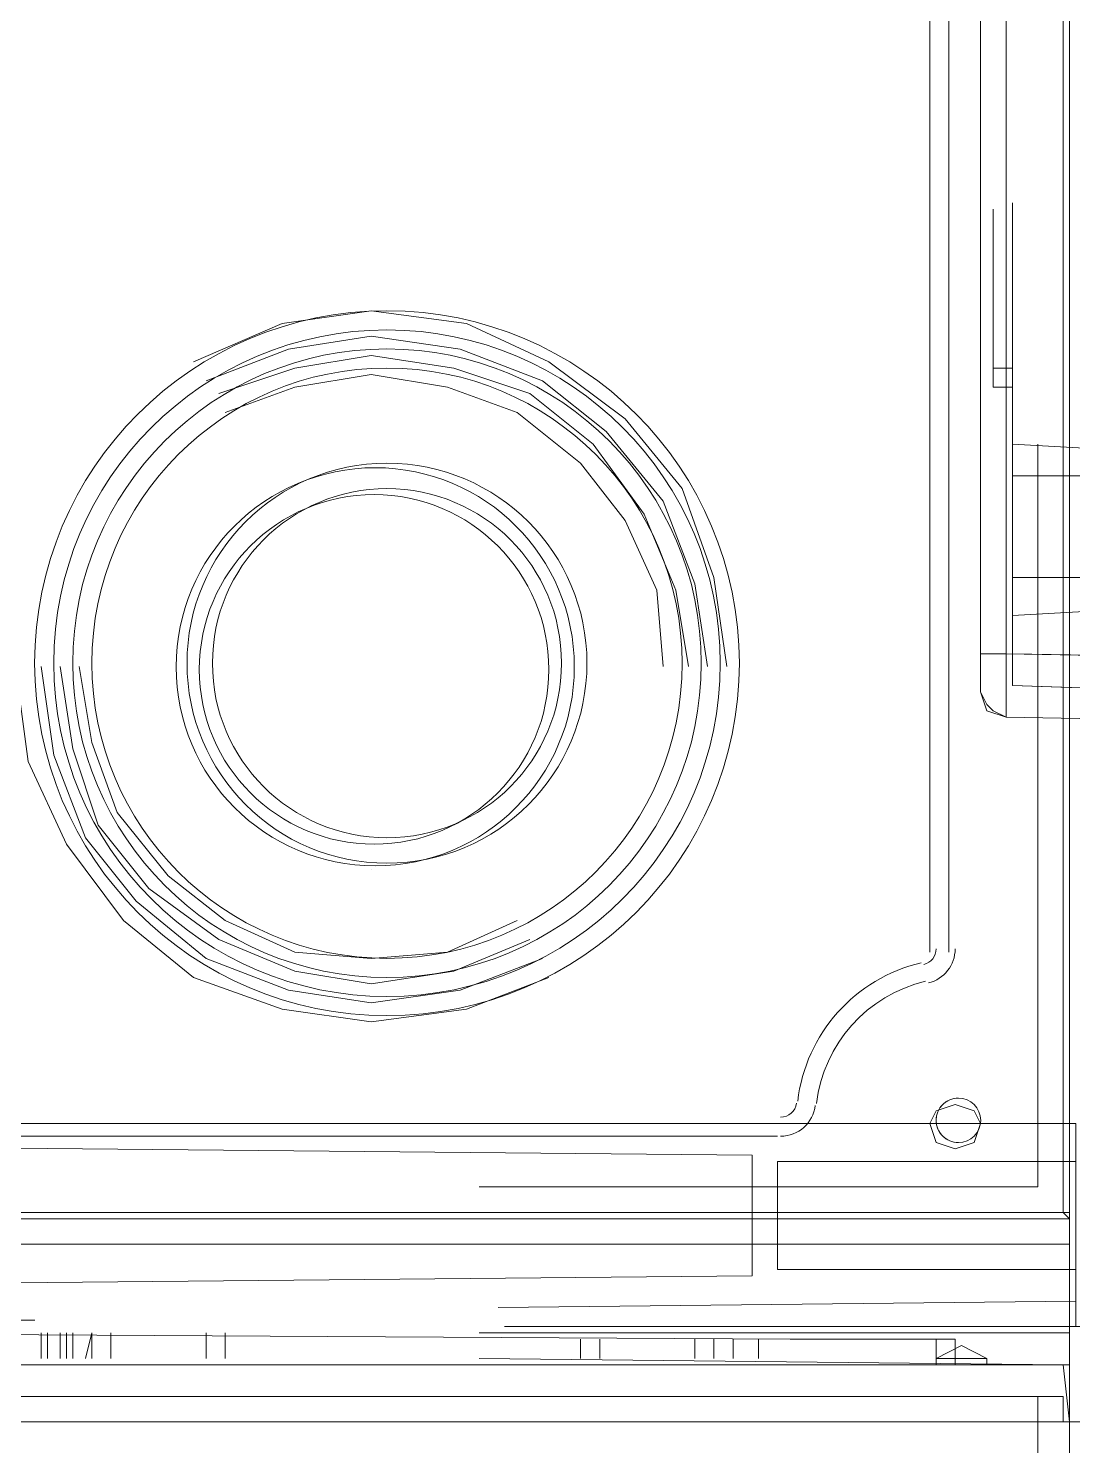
# Model space of a CAD drawing. Header units: millimetres. Extents: x -305 to 1353, y -289 to 1176.
# Drawn here: x -292.14 to -282.9, y 421.49 to 434.03 of the extents above; entities that cross this region are included whole.
import ezdxf

# ---------------------------------------------------------------- set-up
doc = ezdxf.new("R2010")
doc.units = ezdxf.units.MM
doc.header["$MEASUREMENT"] = 0
doc.layers.add('PDF_0', color=7, linetype='Continuous')

msp = doc.modelspace()

# ---------------------------------------------------------------- linework, layer by layer
at = {"layer": 'PDF_0', "lineweight": 18}
for points in [[(-280.795, 474.544), (-280.795, 421.756), (-280.795, 421.7), (-282.929, 421.7), (-282.929, 421.756), (-282.929, 423.272), (-297.53, 423.272), (-297.53, 421.812), (-297.53, 421.7), (-298.091, 421.7), (-298.091, 421.812), (-298.091, 427.259)], [(-282.985, 423.553), (-282.985, 440.849)], [(-282.929, 423.497), (-282.985, 423.553), (-297.473, 423.553)], [(-297.53, 422.205), (-282.985, 422.205), (-282.929, 422.205)], [(-283.266, 421.7), (-282.929, 421.7), (-297.53, 421.7), (-297.473, 421.7), (-297.417, 421.924), (-297.249, 421.924), (-297.193, 420.464)], [(-296.8, 420.464), (-296.8, 421.924), (-283.322, 421.924), (-282.985, 421.924), (-282.985, 421.7)], [(-298.091, 374.415), (-298.091, 368.968), (-298.091, 368.856), (-297.53, 368.856), (-297.53, 368.968), (-297.53, 370.372), (-282.929, 370.372), (-282.929, 368.912), (-282.929, 368.856), (-280.795, 368.856), (-280.795, 368.912), (-280.795, 421.644), (-280.795, 421.7), (-282.929, 421.7), (-282.929, 421.644), (-282.929, 420.127), (-297.53, 420.127), (-297.53, 421.644), (-297.53, 421.7), (-298.091, 421.7), (-298.091, 421.644), (-298.091, 416.196)]]:
    msp.add_lwpolyline(points, dxfattribs=at)
for points in [[(-297.53, 423.497), (-282.929, 423.497), (-282.929, 440.849), (-291.408, 440.849), (-291.408, 446.577), (-297.53, 446.577)], [(-284.164, 425.855), (-284.164, 440.849)], [(-283.996, 425.855), (-283.996, 440.849)], [(-295.227, 424.339), (-285.512, 424.339)], [(-295.227, 424.227), (-285.512, 424.227)]]:
    msp.add_lwpolyline(points, close=True, dxfattribs=at)
at = {"layer": 'PDF_0', "lineweight": 0}
for points in [[(-283.715, 438.322), (-283.715, 428.495), (-283.659, 428.495), (-283.49, 428.495), (-283.49, 438.322)], [(-280.458, 428.439), (-279.784, 428.439), (-280.458, 428.439), (-283.49, 428.495), (-283.49, 428.102), (-283.49, 427.989), (-283.49, 427.933), (-280.402, 427.877), (-280.402, 427.933), (-280.402, 427.989), (-280.402, 428.046), (-280.458, 428.102), (-280.458, 428.214), (-280.458, 428.326), (-280.458, 428.439), (-280.346, 438.378)], [(-283.434, 432.482), (-283.434, 430.853)], [(-283.434, 428.214), (-280.177, 428.102), (-283.434, 428.214), (-280.121, 428.102), (-283.434, 428.214), (-283.434, 428.495), (-283.434, 430.853), (-283.603, 430.853), (-283.603, 432.426)], [(-283.434, 431.022), (-283.603, 431.022)], [(-283.21, 430.236), (-283.21, 423.778), (-288.151, 423.778), (-283.21, 423.778), (-283.21, 430.348)], [(-282.423, 430.292), (-283.434, 430.348), (-283.434, 428.832), (-282.423, 428.888)], [(-288.151, 423.553), (-282.985, 423.553), (-282.985, 430.123), (-282.985, 423.553), (-282.929, 423.553)], [(-279.784, 427.372), (-279.84, 427.484), (-279.784, 427.372), (-279.84, 427.372), (-279.84, 427.484), (-279.84, 427.315), (-279.784, 427.259), (-279.784, 427.372), (-279.784, 427.54), (-279.784, 427.765), (-279.84, 427.877), (-280.402, 427.877), (-283.49, 427.933), (-283.659, 427.989), (-283.715, 428.158), (-283.659, 428.046), (-283.715, 428.158), (-283.715, 428.495), (-283.659, 428.495), (-283.49, 428.495), (-283.49, 428.158), (-283.49, 427.989), (-283.49, 427.933), (-283.603, 427.989)], [(-283.49, 428.495), (-283.659, 428.495), (-283.715, 428.495)], [(-283.434, 428.495), (-283.434, 428.495)], [(-283.434, 428.495), (-283.434, 428.495)], [(-286.523, 428.382), (-286.523, 428.382)], [(-286.523, 428.382), (-286.523, 428.382)], [(-286.298, 428.382), (-286.298, 428.382)], [(-286.13, 428.382), (-286.13, 428.382)], [(-286.13, 428.382), (-286.13, 428.382)], [(-285.961, 428.382), (-285.961, 428.382)], [(-285.961, 428.382), (-285.961, 428.382)], [(-283.659, 428.046), (-283.603, 427.989), (-283.49, 427.933)], [(-283.49, 427.933), (-283.49, 427.933)], [(-283.49, 427.933), (-283.49, 427.933)], [(-289.106, 426.81), (-289.106, 426.81)], [(-289.106, 426.585), (-289.106, 426.585)], [(-289.106, 425.799), (-289.106, 425.799)], [(-289.106, 425.575), (-289.106, 425.575)], [(-289.106, 425.406), (-289.106, 425.406)], [(-289.106, 425.238), (-289.106, 425.238)], [(-283.94, 424.115), (-283.771, 424.171), (-283.715, 424.339), (-283.771, 424.451), (-283.94, 424.508)], [(-283.94, 424.508), (-283.94, 424.508)], [(-283.94, 424.508), (-283.94, 424.508)], [(-287.983, 424.339), (-282.873, 424.339), (-282.873, 422.767), (-287.983, 422.711)], [(-297.586, 424.171), (-285.737, 424.058), (-285.737, 422.991), (-297.586, 422.879)], [(-283.94, 424.115), (-283.94, 424.115)], [(-283.94, 424.115), (-283.94, 424.115)], [(-282.873, 424.002), (-285.512, 424.002), (-285.512, 423.048), (-282.873, 423.048)], [(-283.21, 423.778), (-283.21, 423.778)], [(-296.463, 423.553), (-297.473, 423.609), (-297.473, 422.767), (-297.417, 422.654), (-297.305, 422.598), (-292.082, 422.598)], [(-282.985, 423.553), (-282.985, 423.553)], [(-288.151, 423.272), (-282.929, 423.272), (-282.929, 423.497), (-284.389, 423.497), (-282.929, 423.497), (-295.115, 423.497), (-297.53, 423.497), (-297.53, 423.272), (-292.307, 423.272)], [(-282.929, 423.497), (-282.929, 423.497)], [(-282.929, 423.497), (-282.929, 423.497)], [(-282.929, 423.272), (-282.929, 423.272)], [(-282.873, 422.767), (-282.873, 422.542), (-283.322, 422.542)], [(-287.927, 422.542), (-282.648, 422.542), (-282.143, 422.542)], [(-296.519, 422.261), (-296.463, 422.486), (-296.294, 422.486), (-295.396, 422.486), (-295.115, 422.486), (-285.4, 422.43), (-285.119, 422.43), (-284.164, 422.43), (-283.94, 422.43), (-283.94, 422.205)], [(-292.026, 422.261), (-292.026, 422.486)], [(-291.97, 422.486), (-291.97, 422.261)], [(-291.858, 422.261), (-291.858, 422.486)], [(-291.802, 422.486), (-291.802, 422.261)], [(-291.745, 422.261), (-291.745, 422.486)], [(-291.577, 422.261), (-291.577, 422.486), (-291.633, 422.261)], [(-291.408, 422.486), (-291.408, 422.261)], [(-290.566, 422.486), (-290.566, 422.261)], [(-290.398, 422.486), (-290.398, 422.261)], [(-288.151, 422.486), (-282.929, 422.486)], [(-287.253, 422.261), (-287.253, 422.43)], [(-287.084, 422.261), (-287.084, 422.43)], [(-286.242, 422.261), (-286.242, 422.43)], [(-286.074, 422.261), (-286.074, 422.43)], [(-285.905, 422.261), (-285.905, 422.43)], [(-285.68, 422.261), (-285.68, 422.43)], [(-283.659, 422.205), (-283.659, 422.261), (-284.108, 422.261), (-284.108, 422.43)], [(-283.659, 422.261), (-283.883, 422.374), (-284.108, 422.261), (-284.108, 422.205)], [(-288.208, 422.205), (-283.097, 422.205)], [(-288.151, 422.261), (-282.985, 422.205), (-282.929, 421.7)], [(-282.929, 422.205), (-282.985, 422.205)], [(-283.21, 421.924), (-283.21, 420.52)]]:
    msp.add_lwpolyline(points, dxfattribs=at)
for points in [[(-290.678, 431.078), (-289.892, 431.415), (-289.106, 431.527), (-288.264, 431.415), (-287.534, 431.078), (-286.86, 430.573), (-286.354, 429.955), (-286.074, 429.169), (-285.961, 428.382), (-286.074, 429.169), (-286.354, 429.955), (-286.86, 430.573), (-287.534, 431.078), (-288.264, 431.415), (-289.106, 431.527), (-289.892, 431.415)], [(-290.566, 430.91), (-289.836, 431.19), (-289.106, 431.303), (-288.32, 431.19), (-287.59, 430.91), (-287.028, 430.46), (-286.523, 429.843), (-286.242, 429.113), (-286.13, 428.382), (-286.242, 429.113), (-286.523, 429.843), (-287.028, 430.46), (-287.59, 430.91), (-288.32, 431.19), (-289.106, 431.303), (-289.836, 431.19)], [(-290.454, 430.797), (-289.78, 431.022), (-289.106, 431.134), (-288.376, 431.022), (-287.702, 430.797), (-287.141, 430.348), (-286.691, 429.73), (-286.41, 429.056), (-286.298, 428.382), (-286.41, 429.056), (-286.691, 429.73), (-287.141, 430.348), (-287.702, 430.797), (-288.376, 431.022), (-289.106, 431.134), (-289.78, 431.022)], [(-290.398, 430.629), (-289.78, 430.853), (-289.106, 430.966), (-288.432, 430.853), (-287.814, 430.629), (-287.253, 430.179), (-286.86, 429.674), (-286.579, 429.056), (-286.523, 428.382), (-286.579, 429.056), (-286.86, 429.674), (-287.253, 430.179), (-287.814, 430.629), (-288.432, 430.853), (-289.106, 430.966), (-289.78, 430.853)], [(-282.423, 429.169), (-283.434, 429.169), (-283.434, 430.067), (-282.423, 430.067)], [(-280.177, 428.439), (-283.434, 428.495)], [(-287.534, 425.631), (-288.264, 425.35), (-289.106, 425.238), (-289.892, 425.35), (-290.678, 425.631), (-291.296, 426.136), (-291.802, 426.81), (-292.139, 427.54), (-292.251, 428.382), (-292.139, 427.54), (-291.802, 426.81), (-291.296, 426.136), (-290.678, 425.631), (-289.892, 425.35), (-289.106, 425.238), (-288.264, 425.35)], [(-287.59, 425.799), (-288.32, 425.518), (-289.106, 425.406), (-289.836, 425.518), (-290.566, 425.799), (-291.184, 426.305), (-291.633, 426.866), (-291.914, 427.596), (-292.026, 428.382), (-291.914, 427.596), (-291.633, 426.866), (-291.184, 426.305), (-290.566, 425.799), (-289.836, 425.518), (-289.106, 425.406), (-288.32, 425.518)], [(-287.702, 425.968), (-288.376, 425.687), (-289.106, 425.575), (-289.78, 425.687), (-290.454, 425.968), (-291.072, 426.417), (-291.521, 426.979), (-291.745, 427.652), (-291.858, 428.382), (-291.745, 427.652), (-291.521, 426.979), (-291.072, 426.417), (-290.454, 425.968), (-289.78, 425.687), (-289.106, 425.575), (-288.376, 425.687)], [(-287.814, 426.136), (-288.432, 425.855), (-289.106, 425.799), (-289.78, 425.855), (-290.398, 426.136), (-290.903, 426.529), (-291.352, 427.091), (-291.577, 427.709), (-291.689, 428.382), (-291.577, 427.709), (-291.352, 427.091), (-290.903, 426.529), (-290.398, 426.136), (-289.78, 425.855), (-289.106, 425.799), (-288.432, 425.855)], [(-283.715, 424.339), (-283.771, 424.451), (-283.94, 424.508), (-284.108, 424.451), (-284.164, 424.339), (-284.108, 424.171), (-283.94, 424.115), (-283.771, 424.171)], [(-283.715, 424.339), (-283.771, 424.451), (-283.94, 424.508), (-284.108, 424.451), (-284.164, 424.339), (-284.108, 424.171), (-283.94, 424.115), (-283.771, 424.171)], [(-282.985, 423.553), (-282.929, 423.553)]]:
    msp.add_lwpolyline(points, close=True, dxfattribs=at)
at = {"layer": 'PDF_0', "lineweight": 18}
for points in [[(-284.216, 425.747, 0.347717), (-284.108, 425.883, -0.347717)], [(-284.177, 425.583, 0.347655), (-283.94, 425.883, -0.347655)], [(-284.241, 425.761, 0.314797), (-285.333, 424.536, -0.314797)], [(-284.202, 425.597, 0.314842), (-285.166, 424.517, -0.314842)], [(-285.484, 424.395, 0.380047), (-285.344, 424.519, -0.380047)], [(-285.484, 424.227, 0.379946), (-285.177, 424.499, -0.379946)]]:
    msp.add_lwpolyline(points, format="xyb", close=True, dxfattribs=at)
msp.add_lwpolyline([(-283.911, 424.564, 0.414214), (-284.108, 424.367, 0.414214), (-283.911, 424.171)], format="xyb", dxfattribs=at)
for centre, radius in [((-288.966, 428.411), 3.117), ((-288.966, 428.411), 3.117), ((-288.966, 428.411), 2.948), ((-288.966, 428.411), 2.948), ((-288.966, 428.411), 2.78), ((-288.966, 428.411), 2.78), ((-288.966, 428.411), 2.611), ((-288.966, 428.411), 2.611), ((-288.966, 428.411), 1.769), ((-288.966, 428.411), 1.769), ((-288.966, 428.411), 1.544), ((-288.966, 428.411), 1.544), ((-283.911, 424.367), 0.197)]:
    msp.add_circle(centre, radius, dxfattribs=at)
at = {"layer": 'PDF_0', "lineweight": 0}
for centre, radius in [((-289.07, 428.379), 1.761), ((-289.07, 428.379), 1.761), ((-289.08, 428.356), 1.546), ((-289.08, 428.356), 1.546)]:
    msp.add_circle(centre, radius, dxfattribs=at)

doc.saveas('drawing.dxf')
